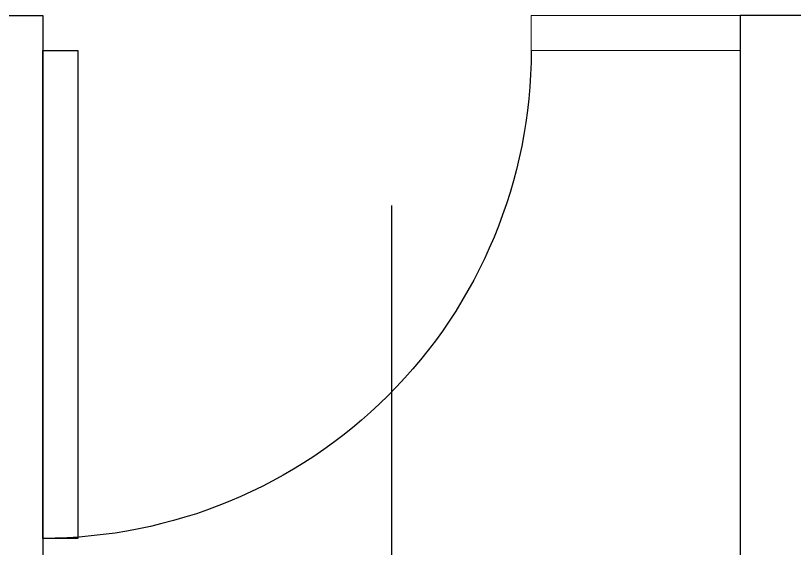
# Model space of a CAD drawing. Header units: metres. Extents: x -22 to 564, y 0 to 143.
# Drawn here: x 244.464 to 245.581, y 46.989 to 47.753 of the extents above; entities that cross this region are included whole.
import ezdxf

# ---------------------------------------------------------------- set-up
doc = ezdxf.new("R2010")
doc.units = ezdxf.units.M
for name, color, linetype in [('XREF 2N NEURO-ONCOLOGIA$0$CANCELES', 1, 'Continuous'), ('XREF 2N NEURO-ONCOLOGIA$0$MAMPARAS BAÑO', 1, 'Continuous'), ('XREF 2N NEURO-ONCOLOGIA$0$Mobiliario Fijo', 40, 'Continuous'), ('XREF 2N NEURO-ONCOLOGIA$0$MUROS', 3, 'Continuous'), ('XREF 2N NEURO-ONCOLOGIA$0$MUROS BAJOS', 2, 'Continuous')]:
    doc.layers.add(name, color=color, linetype=linetype)

# ---------------------------------------------------------------- blocks, each defined once
blk = doc.blocks.new('XREF 2N NEURO-ONCOLOGIA$0$A$C7c43d18a')
for p, q in [((0.029, -0.008), (-0.005, 0.051)), ((0, -0.05), (0, 0.049)), ((-0.8852, 0), (0.037, 0)), ((0.029, 0.007), (-0.005, -0.052))]:
    blk.add_line(p, q)
blk = doc.blocks.new('XREF 2N NEURO-ONCOLOGIA')
at = {"layer": 'XREF 2N NEURO-ONCOLOGIA$0$CANCELES', "elevation": 0}
blk.add_lwpolyline([(14.2523, 1.8375, -0.414214), (13.5523, 2.5375), (14.2523, 2.5375), (14.2523, 2.4875), (13.5523, 2.4875), (13.5523, 2.5375)], format="xyb", dxfattribs=at)
at = {"layer": 'XREF 2N NEURO-ONCOLOGIA$0$MAMPARAS BAÑO', "lineweight": 0, "elevation": 0}
blk.add_lwpolyline([(14.3023, 1.8376), (14.2523, 1.8376), (14.2523, 1.5376), (14.3023, 1.5376)], close=True, dxfattribs=at)
at = {"layer": 'XREF 2N NEURO-ONCOLOGIA$0$MUROS'}
for p, q in [((14.3023, 2.6876), (14.3023, 2.5376)), ((14.3023, 2.5376), (12.8523, 2.5376))]:
    blk.add_line(p, q, dxfattribs=at)
at = {"layer": 'XREF 2N NEURO-ONCOLOGIA$0$MUROS BAJOS', "elevation": 0}
blk.add_lwpolyline([(12.8523, 1.4376), (14.3023, 1.4376), (14.3023, 1.5376), (12.8523, 1.5376)], close=True, dxfattribs=at)
at = {"layer": 'XREF 2N NEURO-ONCOLOGIA$0$Mobiliario Fijo', "rotation": 180}
blk.add_blockref('XREF 2N NEURO-ONCOLOGIA$0$A$C7c43d18a', (13.1445, 2.0376, 0), dxfattribs=at)

msp = doc.modelspace()

# ---------------------------------------------------------------- block references
at = {"rotation": 90}
msp.add_blockref('XREF 2N NEURO-ONCOLOGIA', (247.0412, 33.4511), dxfattribs=at)

doc.saveas('drawing.dxf')
